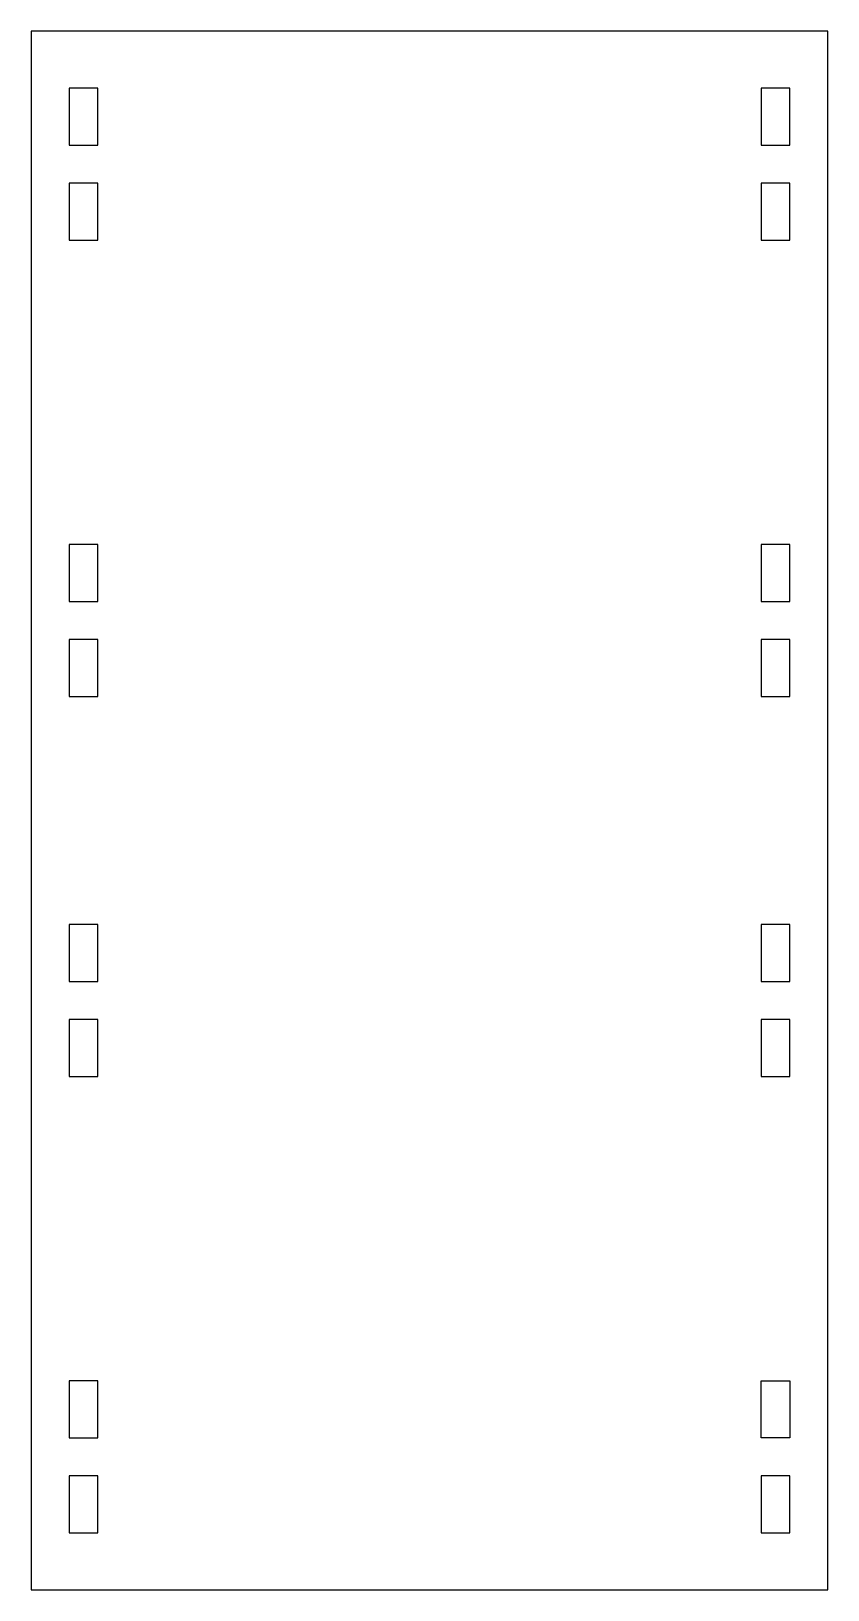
# Model space of a CAD drawing. Header units: millimetres. Extents: x -42 to 42, y -82 to 82.
import ezdxf

# ---------------------------------------------------------------- set-up
doc = ezdxf.new("R2010")
doc.units = ezdxf.units.MM
doc.layers.add('Shape2DView002', color=7, linetype='CONTINUOUS')

msp = doc.modelspace()

# ---------------------------------------------------------------- linework, layer by layer
at = {"layer": 'Shape2DView002'}
for p, q in [((-41.915, 82), (-41.915, -82)), ((41.915, 82), (-41.915, 82)), ((41.915, -82), (41.915, 82)), ((-37.915, 76), (-37.915, 70)), ((-34.895, 76), (-37.915, 76)), ((-34.895, 70), (-34.895, 76)), ((34.895, 76), (34.895, 70)), ((37.915, 76), (34.895, 76)), ((37.915, 70), (37.915, 76)), ((-37.915, 70), (-34.895, 70)), ((34.895, 70), (37.915, 70)), ((-37.915, 66), (-37.915, 60)), ((-34.895, 66), (-37.915, 66)), ((-34.895, 60), (-34.895, 66)), ((34.895, 66), (34.895, 60)), ((37.915, 66), (34.895, 66)), ((37.915, 60), (37.915, 66)), ((-37.915, 60), (-34.895, 60)), ((34.895, 60), (37.915, 60)), ((-37.915, 28), (-37.915, 22)), ((-34.895, 28), (-37.915, 28)), ((-34.895, 22), (-34.895, 28)), ((34.895, 28), (34.895, 22)), ((37.915, 28), (34.895, 28)), ((37.915, 22), (37.915, 28)), ((-37.915, 22), (-34.895, 22)), ((34.895, 22), (37.915, 22)), ((-37.915, 18), (-37.915, 12)), ((-34.895, 18), (-37.915, 18)), ((-34.895, 12), (-34.895, 18)), ((34.895, 18), (34.895, 12)), ((37.915, 18), (34.895, 18)), ((37.915, 12), (37.915, 18)), ((-37.915, 12), (-34.895, 12)), ((34.895, 12), (37.915, 12)), ((-37.915, -12), (-37.915, -18)), ((-34.895, -12), (-37.915, -12)), ((-34.895, -18), (-34.895, -12)), ((34.895, -12), (34.895, -18)), ((37.915, -12), (34.895, -12)), ((37.915, -18), (37.915, -12)), ((-37.915, -18), (-34.895, -18)), ((34.895, -18), (37.915, -18)), ((-37.915, -22), (-37.915, -28)), ((-34.895, -22), (-37.915, -22)), ((-34.895, -28), (-34.895, -22)), ((34.895, -22), (34.895, -28)), ((37.915, -22), (34.895, -22)), ((37.915, -28), (37.915, -22)), ((-37.915, -28), (-34.895, -28)), ((34.895, -28), (37.915, -28)), ((-37.915, -60), (-37.915, -66)), ((-34.895, -60), (-37.915, -60)), ((-34.895, -66), (-34.895, -60)), ((34.895, -66), (34.895, -60)), ((34.895, -60), (37.915, -60)), ((37.915, -60), (37.915, -66)), ((-37.915, -66), (-34.895, -66)), ((37.915, -66), (34.895, -66)), ((-37.915, -70), (-37.915, -76)), ((-34.895, -70), (-37.915, -70)), ((-34.895, -76), (-34.895, -70)), ((34.895, -70), (34.895, -76)), ((37.915, -70), (34.895, -70)), ((37.915, -76), (37.915, -70)), ((-37.915, -76), (-34.895, -76)), ((34.895, -76), (37.915, -76)), ((-41.915, -82), (41.915, -82))]:
    msp.add_line(p, q, dxfattribs=at)

doc.saveas('drawing.dxf')
